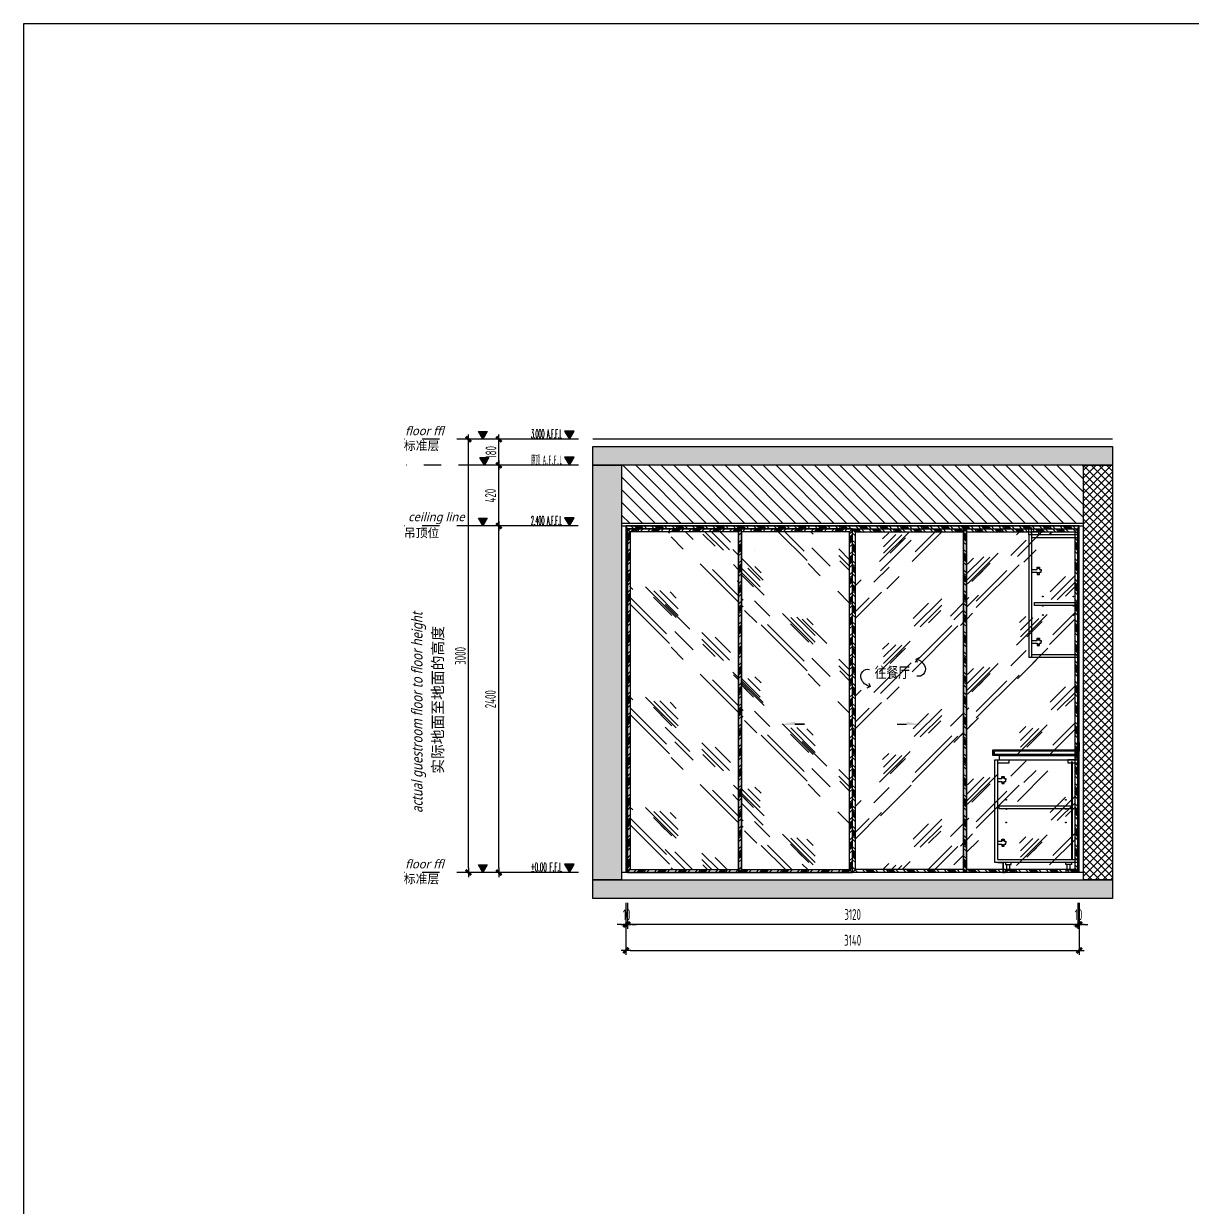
# Model space of a CAD drawing. Header units: inches. Extents: x 96003 to 270950, y -80202 to 65998.
# Drawn here: x 159542 to 167637, y 40307 to 48504 of the extents above; entities that cross this region are included whole.
import ezdxf
from ezdxf.enums import TextEntityAlignment as Align

# ---------------------------------------------------------------- set-up
doc = ezdxf.new("R2010")
doc.units = ezdxf.units.IN
doc.header["$LTSCALE"] = 10
doc.header["$MEASUREMENT"] = 0
doc.linetypes.add('DASH', pattern=[0.35, 0.25, -0.1])
doc.linetypes.add('M-CENTER', pattern=[1.8, 1.2, -0.2, 0.2, -0.2])
for name, color, linetype in [('01', 200, 'Continuous'), ('05', 12, 'Continuous'), ('C-顶面灯具、灯带', 22, 'Continuous'), ('ED-文字说明', 50, 'Continuous'), ('ED-造型尺寸', 44, 'Continuous'), ('EL-12', 12, 'Continuous'), ('EL-136', 136, 'Continuous'), ('EL-DIM', 50, 'Continuous'), ('EL-TEXT', 50, 'Continuous'), ('EL-天花轮廓线', 100, 'Continuous'), ('FC-地面造型', 136, 'Continuous'), ('FF-FINISH【完成面】', 20, 'Continuous'), ('SBEI', 1, 'Continuous'), ('W-尺寸标注', 44, 'Continuous')]:
    doc.layers.add(name, color=color, linetype=linetype)
doc.layers.add('F-2', color=145, linetype='Continuous', lineweight=0)
doc.styles.add('-宋体', font='')
doc.styles.add('CCD_DIM', font='archs.shx', dxfattribs={"width": 0.7})
doc.styles.add('hz', font='simplex', dxfattribs={"width": 0.7, "bigfont": 'hztxt'})
doc.styles.add('LUCIDIA', font='')
doc.styles.add('RomanS', font='romans.shx', dxfattribs={"width": 0.9})
doc.styles.add('st', font='')
doc.styles.add('宋体', font='', dxfattribs={"height": 60})
doc.styles.get('-宋体').set_extended_font_data('SimSun')
doc.styles.get('LUCIDIA').set_extended_font_data('Lucida Sans', italic=True)
doc.styles.get('st').set_extended_font_data('SimSun')
doc.styles.get('宋体').set_extended_font_data('SimSun')
doc.dimstyles.new('1.30', dxfattribs={"dimscale": 30, "dimtxt": 2.5, "dimasz": 1, "dimexe": 1, "dimexo": 1.5, "dimgap": 1, "dimtad": 1, "dimdec": 0, "dimrnd": 5, "dimdsep": 46, "dimtxsty": 'CCD_DIM', "dimblk": 'CCD_Dimension_Tick', "dimcen": 1, "dimclrd": 44, "dimclre": 44, "dimclrt": 2, "dimadec": 0, "dimazin": 2, "dimtfac": 1, "dimtdec": 0, "dimtix": 1, "dimtmove": 2, "dimatfit": 3, "dimldrblk": 'CCD_Dimension_Tick', "dimfxl": 5, "dimfxlon": 1, "dimtolj": 1, "dimarcsym": 0})
doc.dimstyles.new('Matrix_30内', dxfattribs={"dimscale": 30, "dimtxt": 2.5, "dimasz": 1, "dimexe": 2, "dimexo": 1.5, "dimgap": 0.6, "dimtad": 1, "dimdec": 0, "dimrnd": 1, "dimzin": 12, "dimdsep": 46, "dimtxsty": 'CCD_DIM', "dimblk": 'CCD_Dimension_Tick', "dimcen": 0.125, "dimclrd": 44, "dimclre": 44, "dimclrt": 50, "dimadec": 0, "dimazin": 0, "dimtfac": 1, "dimtdec": 0, "dimtix": 1, "dimtmove": 2, "dimatfit": 3, "dimldrblk": 'CCD_Leader_Dot', "dimfxl": 5, "dimfxlon": 1, "dimtvp": 1, "dimtolj": 1, "dimtzin": 0, "dimarcsym": 0})

# ---------------------------------------------------------------- blocks, each defined once
blk = doc.blocks.new('A$C544E7AC8')
at = {"layer": 'EL-12', "linetype": 'DASH', "ltscale": 400}
for p, q in [((-350, 2360, 0), (-350, 2410)), ((-330, 2360, 0), (-330, 2410)), ((-350, 2360, 0), (-350, 1509)), ((-350, 2360, 0), (0, 2360, 0)), ((-330, 2360, 0), (-330, 1509)), ((-330, 2340, 0), (0, 2340, 0)), ((0, 1509), (0, 2360, 0)), ((-292.8, 2119.2), (-292.8, 2134.7)), ((-292.8, 2134.7), (-275.3, 2134.7)), ((-275.3, 2134.7), (-275.3, 2119.2)), ((-330, 2119.2), (-292.8, 2119.2)), ((-330, 2100.2), (-292.8, 2100.2)), ((-292.8, 2100.2), (-292.8, 2084.7)), ((-292.8, 2084.7), (-275.3, 2084.7)), ((-286.2, 2095.8), (-280.9, 2094.4)), ((-275.3, 2119.2), (-264.8, 2119.2)), ((-275.3, 2084.7), (-275.3, 2100.2)), ((-275.3, 2100.2), (-264.8, 2100.2)), ((-264.8, 2119.2), (-264.8, 2109.7)), ((-264.8, 2100.2), (-264.8, 2109.7)), ((-310, 1869.5), (-310, 1889.5)), ((-310, 1889.5), (0, 1889.5)), ((0, 1869.5), (-310, 1869.5)), ((-292.8, 1626.5), (-292.8, 1642)), ((-292.8, 1642), (-275.3, 1642)), ((-275.3, 1642), (-275.3, 1626.5)), ((-330, 1626.5), (-292.8, 1626.5)), ((-330, 1607.5), (-292.8, 1607.5)), ((-292.8, 1607.5), (-292.8, 1592)), ((-292.8, 1592), (-275.3, 1592)), ((-286.2, 1630.9), (-280.9, 1632.2)), ((-275.3, 1626.5), (-264.8, 1626.5)), ((-275.3, 1592), (-275.3, 1607.5)), ((-275.3, 1607.5), (-264.8, 1607.5)), ((-264.8, 1626.5), (-264.8, 1617)), ((-264.8, 1607.5), (-264.8, 1617)), ((0, 1509), (-350, 1509)), ((-330, 1529), (0, 1529)), ((-600, 870, 0), (-600, 830, 0)), ((-555, 830, 0), (-12, 830, 0)), ((-555, 830, 0), (-555, 800, 0)), ((-12, 860, 0), (-12, 830, 0)), ((-590, 800, 0), (-590, 800, 0)), ((-590, 800, 0), (-590, 800, 0)), ((-585, 90, 0), (-585, 800, 0)), ((-585, 800, 0), (-565, 800, 0)), ((-585, 800, 0), (-565, 800, 0)), ((-585, 800, 0), (-585, 800, 0)), ((-585, 90, 0), (-585, 800, 0)), ((-565, 110, 0), (-565, 800, 0)), ((-565, 800, 0), (0, 800, 0)), ((-565, 780, 0), (-485, 780, 0)), ((-485, 780, 0), (-485, 800, 0)), ((-80, 800, 0), (-80, 780, 0)), ((-80, 780, 0), (0, 780, 0)), ((-53, 786, 0), (-53, 110, 0)), ((-50, 786, 0), (-53, 786, 0)), ((-50, 786, 0), (-50, 110, 0)), ((0, 780, 0), (0, 800, 0)), ((-565, 670, 0), (-537.7, 670, 0)), ((-537.7, 670, 0), (-537.7, 685.5, 0)), ((-537.7, 685.5, 0), (-520.2, 685.5, 0)), ((-531.2, 674.4, 0), (-525.9, 675.7, 0)), ((-520.2, 685.5, 0), (-520.2, 670, 0)), ((-520.2, 670, 0), (-509.7, 670, 0)), ((-509.7, 670, 0), (-509.7, 660.5, 0)), ((-509.7, 651, 0), (-509.7, 660.5, 0)), ((-565, 651, 0), (-537.7, 651, 0)), ((-537.7, 651, 0), (-537.7, 635.5, 0)), ((-537.7, 635.5, 0), (-520.2, 635.5, 0)), ((-520.2, 635.5, 0), (-520.2, 651, 0)), ((-520.2, 651, 0), (-509.7, 651, 0)), ((-555, 482, 0), (-53, 482, 0)), ((-555, 462, 0), (-555, 482, 0)), ((-555, 462, 0), (-53, 462, 0)), ((-537.7, 236, 0), (-537.7, 251.5, 0)), ((-537.7, 251.5, 0), (-520.2, 251.5, 0)), ((-520.2, 251.5, 0), (-520.2, 236, 0)), ((-565, 236, 0), (-537.7, 236, 0)), ((-565, 217, 0), (-537.7, 217, 0)), ((-537.7, 217, 0), (-537.7, 201.5, 0)), ((-537.7, 201.5, 0), (-520.2, 201.5, 0)), ((-531.2, 240.4, 0), (-525.9, 241.7, 0)), ((-520.2, 236, 0), (-509.7, 236, 0)), ((-520.2, 201.5, 0), (-520.2, 217, 0)), ((-520.2, 217, 0), (-509.7, 217, 0)), ((-509.7, 236, 0), (-509.7, 226.5, 0)), ((-509.7, 217, 0), (-509.7, 226.5, 0)), ((0, 90, 0), (-585, 90, 0)), ((-565, 110, 0), (0, 110, 0)), ((-565, 90, 0), (-535, 90, 0)), ((-530, 90, 0), (-530, 20, 0)), ((-526, 90, 0), (-530, 90, 0)), ((-530, 90, 0), (-530, 90, 0)), ((-526, 22, 0), (-526, 90, 0)), ((-511, 90, 0), (-511, 75, 0)), ((-471, 75, 0), (-471, 90, 0)), ((-94, 75, 0), (-94, 90, 0)), ((-54, 90, 0), (-54, 75, 0)), ((-530, 20, 0), (-518, 20, 0)), ((-518, 22, 0), (-526, 22, 0)), ((-518, 20, 0), (-518, 22, 0)), ((-511, 75, 0), (-471, 75, 0)), ((-511, 20, 0), (-511, 35, 0)), ((-511, 35, 0), (-471, 35, 0)), ((-501, 35, 0), (-501, 75, 0)), ((-481, 35, 0), (-481, 75, 0)), ((-471, 35, 0), (-471, 20, 0)), ((-54, 75, 0), (-94, 75, 0)), ((-54, 35, 0), (-94, 35, 0)), ((-94, 35, 0), (-94, 20, 0)), ((-84, 35, 0), (-84, 75, 0)), ((-64, 35, 0), (-64, 75, 0)), ((-54, 20, 0), (-54, 35, 0))]:
    blk.add_line(p, q, dxfattribs=at)
blk.add_lwpolyline([(-330, 2360), (-280, 2360), (-280, 2380), (-330, 2380)], close=True, dxfattribs=at)
at = {"layer": 'EL-12', "linetype": 'DASH', "ltscale": 400, "elevation": 0}
for points in [[(0, 920), (0, 860), (-588, 860)], [(-12, 870), (-12, 920), (0, 920)], [(-600, 830), (-600, 870)], [(-600, 870), (-12, 870)], [(-555, 830), (-600, 830)], [(-588, 838), (-588, 860)], [(-12, 838), (-588, 838)], [(-555, 838), (-555, 830)]]:
    blk.add_lwpolyline(points, dxfattribs=at)
for points in [[(-25.8, 800), (-12, 800), (-12, 830), (-25.8, 830)], [(-80, 800), (0, 800), (0, 800), (-80, 800)]]:
    blk.add_lwpolyline(points, close=True, dxfattribs=at)
at = {"layer": 'EL-12', "linetype": 'DASH', "ltscale": 400}
for centre in [(-283.8, 2127.2), (-283.8, 2095.2), (-252, 1931), (-252, 1931), (-40, 1931), (-40, 1931), (-252, 1867), (-252, 1803), (-40, 1867), (-40, 1803), (-283.8, 1631.5), (-283.8, 1599.5), (-528.7, 675, 0), (-528.7, 643, 0), (-506, 523.5, 0), (-506, 523.5, 0), (-93, 523.5, 0), (-93, 523.5, 0), (-506, 459.5, 0), (-93, 459.5, 0), (-506, 365.5, 0), (-93, 365.5, 0), (-528.7, 241, 0), (-528.7, 209, 0)]:
    blk.add_circle(centre, 2.5, dxfattribs=at)
blk = doc.blocks.new('CCD_Dimension_Tick')
at = {"color": 0, "linetype": 'ByBlock'}
for p, q in [((-1.09, 0), (0, 0)), ((0, 0), (1.09, 0))]:
    blk.add_line(p, q, dxfattribs=at)
at = {"color": 0, "linetype": 'Continuous', "const_width": 0.608}
blk.add_lwpolyline([(-0.61, -0.61), (0.61, 0.61)], dxfattribs=at)
blk = doc.blocks.new('*D155')
at = {"layer": 'Defpoints', "color": 0, "linetype": 'ByBlock', "transparency": 16777216}
for p in [(163724.3, 42416.3), (166844.3, 42416.3, 0), (163724.3, 42266.3)]:
    blk.add_point(p, dxfattribs=at)
at = {"layer": 'FC-地面造型', "color": 44, "lineweight": -2, "transparency": 16777216}
for p, q in [((163724.3, 42371.3), (163724.3, 42236.3)), ((166844.3, 42371.3), (166844.3, 42236.3)), ((166814.3, 42266.3), (163754.3, 42266.3))]:
    blk.add_line(p, q, dxfattribs=at)
at = {"layer": 'FC-地面造型', "color": 44, "linetype": 'ByBlock', "lineweight": -2, "transparency": 16777216, "xscale": 30, "yscale": 30, "zscale": 30, "rotation": 180}
blk.add_blockref('CCD_Dimension_Tick', (163724.3, 42266.3), dxfattribs=at)
at = {"layer": 'FC-地面造型', "color": 44, "linetype": 'ByBlock', "lineweight": -2, "transparency": 16777216, "xscale": 30, "yscale": 30, "zscale": 30}
blk.add_blockref('CCD_Dimension_Tick', (166844.3, 42266.3), dxfattribs=at)
at = {"layer": 'FC-地面造型', "color": 2, "linetype": 'ByBlock', "transparency": 16777216, "insert": (165284.3, 42335.4), "char_height": 75, "attachment_point": 5, "style": 'CCD_DIM'}
blk.add_mtext('\\A1;3120', dxfattribs=at)
blk = doc.blocks.new('*D157')
at = {"layer": 'Defpoints', "color": 0, "linetype": 'ByBlock', "transparency": 16777216}
for p in [(163714.3, 42626.3, 0), (166854.3, 42651), (166854.3, 42086.3)]:
    blk.add_point(p, dxfattribs=at)
at = {"layer": 'FC-地面造型', "color": 44, "lineweight": -2, "transparency": 16777216}
for p, q in [((163714.3, 42236.3), (163714.3, 42056.3)), ((166854.3, 42236.3), (166854.3, 42056.3)), ((163744.3, 42086.3), (166824.3, 42086.3))]:
    blk.add_line(p, q, dxfattribs=at)
at = {"layer": 'FC-地面造型', "color": 44, "linetype": 'ByBlock', "lineweight": -2, "transparency": 16777216, "xscale": 30, "yscale": 30, "zscale": 30, "rotation": 180}
blk.add_blockref('CCD_Dimension_Tick', (163714.3, 42086.3), dxfattribs=at)
at = {"layer": 'FC-地面造型', "color": 44, "linetype": 'ByBlock', "lineweight": -2, "transparency": 16777216, "xscale": 30, "yscale": 30, "zscale": 30}
blk.add_blockref('CCD_Dimension_Tick', (166854.3, 42086.3), dxfattribs=at)
at = {"layer": 'FC-地面造型', "color": 2, "linetype": 'ByBlock', "transparency": 16777216, "insert": (165284.3, 42156.9), "char_height": 75, "attachment_point": 5, "style": 'CCD_DIM'}
blk.add_mtext('\\A1;3140', dxfattribs=at)
blk = doc.blocks.new('*D156')
at = {"layer": 'Defpoints', "color": 0, "linetype": 'ByBlock', "transparency": 16777216}
for p in [(163714.3, 42688, 0), (163724.3, 42677, 0), (163714.3, 42266.3)]:
    blk.add_point(p, dxfattribs=at)
at = {"layer": 'FC-地面造型', "color": 44, "lineweight": -2, "transparency": 16777216}
for p, q in [((163714.3, 42416.3), (163714.3, 42236.3)), ((163724.3, 42416.3), (163724.3, 42236.3)), ((163684.3, 42266.3), (163654.3, 42266.3)), ((163724.3, 42266.3), (163714.3, 42266.3)), ((163754.3, 42266.3), (163784.3, 42266.3))]:
    blk.add_line(p, q, dxfattribs=at)
at = {"layer": 'FC-地面造型', "color": 44, "linetype": 'ByBlock', "lineweight": -2, "transparency": 16777216, "xscale": 30, "yscale": 30, "zscale": 30}
blk.add_blockref('CCD_Dimension_Tick', (163714.3, 42266.3), dxfattribs=at)
at = {"layer": 'FC-地面造型', "color": 44, "linetype": 'ByBlock', "lineweight": -2, "transparency": 16777216, "xscale": 30, "yscale": 30, "zscale": 30, "rotation": 180}
blk.add_blockref('CCD_Dimension_Tick', (163724.3, 42266.3), dxfattribs=at)
at = {"layer": 'FC-地面造型', "color": 2, "linetype": 'ByBlock', "transparency": 16777216, "insert": (163719.3, 42333.8), "char_height": 75, "attachment_point": 5, "style": 'CCD_DIM'}
blk.add_mtext('\\A1;10', dxfattribs=at)
blk = doc.blocks.new('*U149')
h = blk.add_hatch()
h.set_pattern_fill('ANSI37', color=250, scale=300, angle=-90)
h.set_pattern_definition([(315, (222532.67, 70619.302), (26.516504, 26.516504), []), (45, (222532.67, 70619.302), (-26.516504, 26.516504), [])])
h.paths.add_polyline_path([(144521, -74484.5), (144521, -74684.5), (147391.2, -74684.5), (147391.2, -74484.5)])
at = {"color": 5, "elevation": 0}
blk.add_lwpolyline([(144521, -74484.5), (144521, -74684.5), (147391.2, -74684.5), (147391.2, -74484.5)], close=True, dxfattribs=at)
blk = doc.blocks.new('*D386')
at = {"layer": 'Defpoints', "color": 0, "linetype": 'ByBlock', "transparency": 16777216}
for p in [(162834.2, 45626.3), (163014.2, 45626.3), (162984.2, 45446.3)]:
    blk.add_point(p, dxfattribs=at)
at = {"layer": 'EL-天花轮廓线', "color": 44, "lineweight": -2, "transparency": 16777216}
for p, q in [((162969.2, 45626.3), (162774.2, 45626.3)), ((162834.2, 45476.3), (162834.2, 45596.3)), ((162939.2, 45446.3), (162774.2, 45446.3))]:
    blk.add_line(p, q, dxfattribs=at)
at = {"layer": 'EL-天花轮廓线', "color": 44, "linetype": 'ByBlock', "lineweight": -2, "transparency": 16777216, "xscale": 30, "yscale": 30, "zscale": 30}
for p, rotation in [((162834.2, 45626.3), 90), ((162834.2, 45446.3), 270)]:
    blk.add_blockref('CCD_Dimension_Tick', p, dxfattribs=dict(at, rotation=rotation))
at = {"layer": 'EL-天花轮廓线', "color": 50, "linetype": 'ByBlock', "transparency": 16777216, "insert": (162778.7, 45536.3), "char_height": 75, "attachment_point": 5, "rotation": 90, "style": 'CCD_DIM'}
blk.add_mtext('\\A1;180', dxfattribs=at)
blk = doc.blocks.new('CCD_Leader_Dot')
at = {"color": 0, "linetype": 'ByBlock'}
blk.add_line((-5, 0), (-10, 0), dxfattribs=at)
at = {"color": 0, "linetype": 'ByBlock', "const_width": 5}
blk.add_lwpolyline([(-2.5, 0, 1), (2.5, 0, 1)], format="xyb", close=True, dxfattribs=at)
blk = doc.blocks.new('*D387')
at = {"layer": 'Defpoints', "color": 0, "linetype": 'ByBlock', "transparency": 16777216}
for p in [(162622.8, 45626.3), (163014.2, 45626.3), (163014.2, 42626.3)]:
    blk.add_point(p, dxfattribs=at)
at = {"layer": 'EL-天花轮廓线', "color": 44, "lineweight": -2, "transparency": 16777216}
for p, q in [((162772.8, 45626.3), (162562.8, 45626.3)), ((162622.8, 42656.3), (162622.8, 45596.3)), ((162772.8, 42626.3), (162562.8, 42626.3))]:
    blk.add_line(p, q, dxfattribs=at)
at = {"layer": 'EL-天花轮廓线', "color": 44, "linetype": 'ByBlock', "lineweight": -2, "transparency": 16777216, "xscale": 30, "yscale": 30, "zscale": 30}
for p, rotation in [((162622.8, 45626.3), 90), ((162622.8, 42626.3), 270)]:
    blk.add_blockref('CCD_Dimension_Tick', p, dxfattribs=dict(at, rotation=rotation))
at = {"layer": 'EL-天花轮廓线', "color": 50, "linetype": 'ByBlock', "transparency": 16777216, "insert": (162567.3, 44126.3), "char_height": 75, "attachment_point": 5, "rotation": 90, "style": 'CCD_DIM'}
blk.add_mtext('\\A1;3000', dxfattribs=at)
blk = doc.blocks.new('ELEVATION')
blk.add_hatch(color=256).paths.add_polyline_path([(4.17, 2.47), (2.7, 0), (1.23, 2.47)])
blk.add_line((0, 0), (14.67, 0))
blk.add_lwpolyline([(4.17, 2.47), (2.7, 0), (1.23, 2.47)], close=True)
at = {"style": 'hz', "width": 0.444477}
blk.add_attdef('ELEV', text='', height=2.5, dxfattribs=at).set_placement((4.89, 0.32), (14.26, 0.32), align=Align.FIT)
blk = doc.blocks.new('A$C2E6F40A5')
blk.add_hatch(color=256).paths.add_polyline_path([(40, 69), (-40, 69), (0, 0)])
at = {"color": 0}
blk.add_lwpolyline([(40, 69), (-40, 69), (0, 0), (40, 69)], dxfattribs=at)
blk = doc.blocks.new('20150428.1023048')
at = {"layer": 'ED-造型尺寸', "color": 250, "linetype": 'M-CENTER', "ltscale": 2}
blk.add_line((21.19, 0, 0), (-14.89, 0, 0), dxfattribs=at)
at = {"layer": 'ED-造型尺寸', "xscale": -0.0256, "yscale": 0.0256, "zscale": 0.0256}
blk.add_blockref('A$C2E6F40A5', (3.19, 0, 0), dxfattribs=at)
blk = doc.blocks.new('*D388')
at = {"layer": 'Defpoints', "color": 0, "linetype": 'ByBlock', "transparency": 16777216}
for p in [(162834.2, 45446.3), (163684.3, 45446.3), (162984.2, 45026.1, 0)]:
    blk.add_point(p, dxfattribs=at)
at = {"layer": 'EL-天花轮廓线', "color": 44, "lineweight": -2, "transparency": 16777216}
for p, q in [((162984.2, 45446.3), (162774.2, 45446.3)), ((162834.2, 45056.1), (162834.2, 45416.3)), ((162939.2, 45026.1), (162774.2, 45026.1))]:
    blk.add_line(p, q, dxfattribs=at)
at = {"layer": 'EL-天花轮廓线', "color": 44, "linetype": 'ByBlock', "lineweight": -2, "transparency": 16777216, "xscale": 30, "yscale": 30, "zscale": 30}
for p, rotation in [((162834.2, 45446.3), 90), ((162834.2, 45026.1), 270)]:
    blk.add_blockref('CCD_Dimension_Tick', p, dxfattribs=dict(at, rotation=rotation))
at = {"layer": 'EL-天花轮廓线', "color": 50, "linetype": 'ByBlock', "transparency": 16777216, "insert": (162775.5, 45236.2), "char_height": 75, "attachment_point": 5, "rotation": 90, "style": 'CCD_DIM'}
blk.add_mtext('\\A1;420', dxfattribs=at)
blk = doc.blocks.new('*D389')
at = {"layer": 'Defpoints', "color": 0, "linetype": 'ByBlock', "transparency": 16777216}
for p in [(162834.2, 45026.1), (162984.2, 45026.1, 0), (163046.2, 42626.3)]:
    blk.add_point(p, dxfattribs=at)
at = {"layer": 'EL-天花轮廓线', "color": 44, "lineweight": -2, "transparency": 16777216}
for p, q in [((162939.2, 45026.1), (162774.2, 45026.1)), ((162834.2, 42656.3), (162834.2, 44996.1)), ((162984.2, 42626.3), (162774.2, 42626.3))]:
    blk.add_line(p, q, dxfattribs=at)
at = {"layer": 'EL-天花轮廓线', "color": 44, "linetype": 'ByBlock', "lineweight": -2, "transparency": 16777216, "xscale": 30, "yscale": 30, "zscale": 30}
for p, rotation in [((162834.2, 45026.1), 90), ((162834.2, 42626.3), 270)]:
    blk.add_blockref('CCD_Dimension_Tick', p, dxfattribs=dict(at, rotation=rotation))
at = {"layer": 'EL-天花轮廓线', "color": 50, "linetype": 'ByBlock', "transparency": 16777216, "insert": (162775.5, 43826.2), "char_height": 75, "attachment_point": 5, "rotation": 90, "style": 'CCD_DIM'}
blk.add_mtext('\\A1;2400', dxfattribs=at)
blk = doc.blocks.new('20150429.21331355')
at = {"layer": 'EL-136'}
blk.add_lwpolyline([(-7.7, 3.5, 0.259212), (33.7, 40.4, 0.59908), (-4.9, 82.2)], format="xyb", dxfattribs=at)
blk.add_lwpolyline([(-1, 18.9), (-7.7, 3.5), (7.7, -3.5)], dxfattribs=at)
blk = doc.blocks.new('20150429.21331502')
at = {"layer": 'EL-136'}
blk.add_lwpolyline([(32.4, 20.5, 0.259212), (-8.9, -16.3, 0.59908), (29.6, -58.2)], format="xyb", dxfattribs=at)
blk.add_lwpolyline([(25.7, 5.1), (32.4, 20.5), (17.1, 27.5)], dxfattribs=at)
blk = doc.blocks.new('tyryrtut')
at = {"layer": 'FC-地面造型', "linetype": 'ByBlock'}
h = blk.add_hatch(dxfattribs=at)
h.set_pattern_fill('CYL,_O', color=250, scale=100, pattern_type=2)
h.set_pattern_definition([(135, (429550.36, -208358.05), (-70.710678, -70.710678), []), (135, (429548.94, -208359.46), (-70.710678, -70.710678), []), (135, (429546.11, -208362.29), (-70.710678, -70.710678), []), (135, (429540.46, -208367.95), (-70.710678, -70.710678), []), (135, (429529.14, -208379.26), (-70.710678, -70.710678), []), (135, (429503.69, -208404.72), (-70.710678, -70.710678), []), (135, (429492.37, -208416.03), (-70.710678, -70.710678), []), (135, (429486.72, -208421.69), (-70.710678, -70.710678), []), (135, (429483.89, -208424.52), (-70.710678, -70.710678), []), (135, (429482.48, -208425.93), (-70.710678, -70.710678), [])])
h.paths.add_polyline_path([(130729.1, -105848.7), (131518.6, -105848.7), (131518.6, -108228.7), (130729.1, -108228.7)])
h.paths.add_polyline_path([(130749.1, -105868.7), (131498.6, -105868.7), (131498.6, -108208.7), (130749.1, -108208.7)], flags=16)
h = blk.add_hatch(dxfattribs=at)
h.set_pattern_fill('玻璃2', color=250, scale=50)
h.set_pattern_definition([(45, (60, 30), (4e-14, 763.6753), [300, -180, 300, -180, 120, -261.6408]), (45, (45, 45), (4e-14, 763.6753), [240, -300, 180, -180, 210, -231.6408]), (45, (45, 90), (4e-14, 763.6753), [180, -360, 120, -180, 270, -231.6408]), (45, (90, 45), (4e-14, 763.6753), [180, -360, 150, -651.6408]), (45, (135, 90), (4e-14, 763.6753), [90, -450, 60, -741.6408]), (45, (60, 165), (4e-14, 763.6753), [60, -450, 60, -240, 150, -381.6408]), (45, (330, 120), (4e-14, 763.6753), [300, -450, 360, -237.6408]), (45, (330, 75), (4e-14, 763.6753), [420, -300, 450, -177.6408]), (45, (405, 135), (-9e-14, -848.5281), [300, -420, 240, -381.6408]), (45, (360, 225), (4e-14, 763.6753), [150, -600, 180, -411.6408]), (45, (450, 180), (4e-14, 763.6753), [120, -600, 120, -501.6408])])
h.paths.add_polyline_path([(130749.1, -108208.7), (131503.6, -108208.7), (131503.6, -105868.7), (130749.1, -105868.7)])
at = {"color": 138, "linetype": 'ByBlock'}
for p, q in [((130749.1, -105868.7), (130729.1, -105848.7)), ((131498.6, -105868.7), (131518.6, -105848.7)), ((130749.1, -108208.7), (130729.1, -108228.7)), ((131498.6, -108208.7, 0), (131518.6, -108228.7, 0))]:
    blk.add_line(p, q, dxfattribs=at)
at = {"layer": 'FC-地面造型', "color": 136, "linetype": 'ByBlock'}
for points in [[(130729.1, -105848.7), (131518.6, -105848.7), (131518.6, -108228.7), (130729.1, -108228.7)], [(130749.1, -105868.7), (131498.6, -105868.7), (131498.6, -108208.7), (130749.1, -108208.7)]]:
    blk.add_lwpolyline(points, close=True, dxfattribs=at)
blk = doc.blocks.new('AUDIT_I_130516102400-0')
blk.add_hatch(color=0).paths.add_polyline_path([(-146.5, -2.9), (-259.3, -2.9), (-259.3, 20.3)])
blk = doc.blocks.new('A$C33884F41')
at = {"color": 0}
blk.add_line((66.8, 0), (0, 0), dxfattribs=at)
blk.add_solid([(0, 0), (66.8, 0), (0, -6.5), (66.8, -6.5)], dxfattribs=at)
at = {"color": 0, "xscale": -1, "rotation": 359.9999836849192}
blk.add_blockref('AUDIT_I_130516102400-0', (-259.3, -3.6), dxfattribs=at)
blk = doc.blocks.new('ew33')
at = {"layer": 'F-2', "linetype": 'ByBlock'}
h = blk.add_hatch(dxfattribs=at)
h.set_pattern_fill('CYL', color=250, scale=100, pattern_type=2)
h.set_pattern_definition([(135, (335312.16, -92836.64), (-70.71068, -70.71068), []), (135, (335310.74, -92838.05), (-70.71068, -70.71068), []), (135, (335307.91, -92840.88), (-70.71068, -70.71068), []), (135, (335302.26, -92846.54), (-70.71068, -70.71068), []), (135, (335290.94, -92857.85), (-70.71068, -70.71068), []), (135, (335265.49, -92883.31), (-70.71068, -70.71068), []), (135, (335254.17, -92894.62), (-70.71068, -70.71068), []), (135, (335248.52, -92900.28), (-70.71068, -70.71068), []), (135, (335245.69, -92903.11), (-70.71068, -70.71068), []), (135, (335244.27, -92904.52), (-70.71068, -70.71068), [])])
h.paths.add_polyline_path([(163706.1, 48437.6), (166844.3, 48437.6), (166844.3, 46037.6), (166834.3, 46037.6), (166834.3, 48417.6), (165286.1, 48417.6), (163716.1, 48417.6), (163716.1, 46037.7), (163706.1, 46037.6), (163706.1, 46087.6)])
at = {"layer": 'FC-地面造型', "color": 30, "linetype": 'ByBlock'}
for p, q in [((163716.1, 48417.6, 0), (163706.1, 48437.6, 0)), ((166834.3, 48417.6), (166844.3, 48437.6))]:
    blk.add_line(p, q, dxfattribs=at)
at = {"layer": 'FC-地面造型', "color": 30, "linetype": 'ByBlock', "elevation": 0}
for points in [[(166844.3, 46037.6), (166844.3, 48437.6), (163706.1, 48437.6), (163706.1, 46037.6)], [(163716.1, 46037.7), (163716.1, 48417.6), (166834.3, 48417.6), (166834.3, 46037.6)]]:
    blk.add_lwpolyline(points, dxfattribs=at)
at = {"layer": 'FF-FINISH【完成面】', "linetype": 'ByBlock'}
for p in [(164480.6, 48056, 0), (166049.7, 48056, 0)]:
    blk.add_point(p, dxfattribs=at)
at = {"layer": '05', "linetype": 'DASH'}
blk.add_blockref('A$C33884F41', (164876.2, 47065.3, 0), dxfattribs=at)
at = {"layer": '05', "linetype": 'DASH', "xscale": -1}
blk.add_blockref('A$C33884F41', (165650.2, 47065.3, 0), dxfattribs=at)
at = {"layer": 'FC-地面造型', "color": 8, "linetype": 'ByBlock', "xscale": -1}
for p in [(295234.7, 154266.3, 0), (296004.3, 154266.3, 0)]:
    blk.add_blockref('tyryrtut', p, dxfattribs=at)
at = {"layer": 'FC-地面造型', "color": 8, "linetype": 'ByBlock'}
for p in [(34546.1, 154266.3, 0), (35315.6, 154266.3, 0)]:
    blk.add_blockref('tyryrtut', p, dxfattribs=at)
blk = doc.blocks.new('*D773')
at = {"layer": 'Defpoints', "color": 0, "linetype": 'ByBlock', "transparency": 16777216}
for p in [(166844.3, 42772, 0), (166854.3, 42772, 0), (166854.3, 42266.3)]:
    blk.add_point(p, dxfattribs=at)
at = {"layer": 'FC-地面造型', "color": 44, "lineweight": -2, "transparency": 16777216}
for p, q in [((166844.3, 42416.3), (166844.3, 42236.3)), ((166854.3, 42416.3), (166854.3, 42236.3)), ((166814.3, 42266.3), (166784.3, 42266.3)), ((166844.3, 42266.3), (166854.3, 42266.3)), ((166884.3, 42266.3), (166914.3, 42266.3))]:
    blk.add_line(p, q, dxfattribs=at)
at = {"layer": 'FC-地面造型', "color": 44, "linetype": 'ByBlock', "lineweight": -2, "transparency": 16777216, "xscale": 30, "yscale": 30, "zscale": 30}
blk.add_blockref('CCD_Dimension_Tick', (166844.3, 42266.3), dxfattribs=at)
at = {"layer": 'FC-地面造型', "color": 44, "linetype": 'ByBlock', "lineweight": -2, "transparency": 16777216, "xscale": 30, "yscale": 30, "zscale": 30, "rotation": 180}
blk.add_blockref('CCD_Dimension_Tick', (166854.3, 42266.3), dxfattribs=at)
at = {"layer": 'FC-地面造型', "color": 2, "linetype": 'ByBlock', "transparency": 16777216, "insert": (166849.3, 42333.8), "char_height": 75, "attachment_point": 5, "style": 'CCD_DIM'}
blk.add_mtext('\\A1;10', dxfattribs=at)

msp = doc.modelspace()

# ---------------------------------------------------------------- hatches: boundary and pattern name
h = msp.add_hatch(color=250)
h.dxf.hatch_style = 1
h.paths.add_polyline_path([(167084.3, 45576.5), (167084.3, 45446.5), (163484.3, 45446.5), (163484.3, 45576.5)])
h = msp.add_hatch(color=250)
h.dxf.hatch_style = 1
h.paths.add_polyline_path([(163684.3, 42576.3), (163484.3, 42576.3), (163484.3, 45446.5), (163684.3, 45446.5)])
h = msp.add_hatch()
h.set_pattern_fill('ANSI31', color=250, scale=500)
h.set_pattern_definition([(135, (424113.98, 150864.975), (44.194174, 44.194174), [])])
h.paths.add_polyline_path([(166884.3, 45046.3), (166884.3, 45446.5), (163684.3, 45446.5), (163684.3, 45046.3)])
h = msp.add_hatch(color=250)
h.dxf.hatch_style = 1
h.paths.add_polyline_path([(167084.3, 42576.3), (167084.3, 42446.3), (163484.3, 42446.3), (163484.3, 42576.3)])

# ---------------------------------------------------------------- linework, layer by layer
at = {"color": 5}
for p, q in [((167084.3, 45626.5), (163484.3, 45626.5)), ((166884.3, 42626.3), (163684.3, 42626.3))]:
    msp.add_line(p, q, dxfattribs=at)
at = {"layer": '01', "elevation": 0}
for points in [[(167084.3, 45576.5), (167084.3, 45446.5), (163484.3, 45446.5), (163484.3, 45576.5)], [(163684.3, 42576.3), (163484.3, 42576.3), (163484.3, 45446.5), (163684.3, 45446.5)], [(167084.3, 42576.3), (166884.3, 42576.3), (166884.3, 45446.5), (167084.3, 45446.5)], [(167084.3, 42576.3), (167084.3, 42446.3), (163484.3, 42446.3), (163484.3, 42576.3)]]:
    msp.add_lwpolyline(points, close=True, dxfattribs=at)
at = {"layer": 'FC-地面造型', "color": 20, "linetype": 'ByBlock'}
for p, q in [((163714.3, 45016.3, 0), (163714.3, 42626.3, 0)), ((166854.3, 42626.3), (166854.3, 45026.3))]:
    msp.add_line(p, q, dxfattribs=at)
at = {"layer": 'FC-地面造型', "linetype": 'ByBlock'}
msp.add_line((164602.6, 44856.3, 0), (164602.6, 44856.3, 0), dxfattribs=at)
at = {"layer": 'FC-地面造型', "color": 138, "linetype": 'ByBlock'}
msp.add_lwpolyline([(159542.1, 48504.5), (175732.4, 48504.5), (175732.4, 32110.4), (159542.1, 32110.4)], close=True, dxfattribs=at)
at = {"layer": 'SBEI', "color": 136}
msp.add_line((163684.3, 45046.3), (166884.3, 45046.3), dxfattribs=at)
at = {"layer": 'SBEI', "color": 3}
msp.add_line((163684.3, 45026.3), (166884.3, 45026.3), dxfattribs=at)

# ---------------------------------------------------------------- block references
at = {"color": 2, "xscale": -1.5, "yscale": 1.5, "zscale": 1.5}
for name, p in [('20150429.21331502', (165772.3, 44073.6, 12.2)), ('20150429.21331355', (165394.2, 43908.7, 12.2))]:
    msp.add_blockref(name, p, dxfattribs=at)
at = {"layer": 'C-顶面灯具、灯带', "color": 8, "linetype": 'ByBlock', "xscale": -1, "rotation": 270}
msp.add_blockref('*U149', (241568.8, -101944.7, 0), dxfattribs=at)
at = {"layer": 'ED-文字说明'}
ref = msp.add_blockref('ELEVATION', (163384.3, 45626.3), dxfattribs=dict(at, xscale=-23.04, yscale=23.04, zscale=23.04))
ref.add_attrib('ELEV', '3.000 A.F.F.L', dxfattribs={"layer": '0', "height": 60, "style": 'RomanS', "width": 0.357941}).set_placement((163055.8, 45633.7, 0), (163271.6, 45633.7, 0), align=Align.FIT)
ref = msp.add_blockref('ELEVATION', (163384.3, 45446.3), dxfattribs=dict(at, xscale=-23.04, yscale=23.04, zscale=23.04))
ref.add_attrib('ELEV', '原顶 A.F.F.L', dxfattribs={"layer": '0', "height": 60, "style": '-宋体', "width": 0.421459}).set_placement((163055.8, 45453.7, 0), (163271.6, 45453.7, 0), align=Align.FIT)
ref = msp.add_blockref('ELEVATION', (163384.1, 45026.1, 0), dxfattribs=dict(at, xscale=-23.04, yscale=23.04, zscale=23.04))
ref.add_attrib('ELEV', '2.400 A.F.F.L', dxfattribs={"layer": '0', "height": 60, "style": 'RomanS', "width": 0.357941}).set_placement((163055.7, 45033.5, 0), (163271.4, 45033.5, 0), align=Align.FIT)
ref = msp.add_blockref('ELEVATION', (163384.3, 42626.3), dxfattribs=dict(at, xscale=-23.04, yscale=23.04, zscale=23.04))
ref.add_attrib('ELEV', '%%p0.00 F.F.L', dxfattribs={"layer": '0', "height": 60, "style": 'RomanS', "width": 0.399606}).set_placement((163055.8, 42633.7, 0), (163271.6, 42633.7, 0), align=Align.FIT)
at = {"layer": 'ED-造型尺寸', "xscale": 30, "yscale": 30, "zscale": 30}
for p in [(162626.8, 45626.3, 0), (162637.7, 45446.3, 0), (162626.7, 45026.1, 0), (162626.7, 42626.3, 0)]:
    msp.add_blockref('20150428.1023048', p, dxfattribs=at)
at = {"layer": 'FF-FINISH【完成面】', "linetype": 'ByBlock'}
msp.add_blockref('ew33', (8.2, -3411.3), dxfattribs=at)
at = {"layer": 'W-尺寸标注'}
msp.add_blockref('A$C544E7AC8', (166854.3, 42606.3, 0), dxfattribs=at)

# ---------------------------------------------------------------- texts
at = {"layer": 'ED-文字说明'}
for s, style, p in [('ceiling line', 'LUCIDIA', (162205.5, 45058.9)), ('吊顶位', 'st', (162175.8, 44947.1))]:
    msp.add_text(s, height=60, dxfattribs=dict(at, style=style)).set_placement(p)
at = {"layer": 'ED-文字说明', "style": 'LUCIDIA', "width": 0.8}
msp.add_text('actual guestroom floor to floor height', height=75, rotation=90, dxfattribs=at).set_placement((162304.7, 43039.6))
at = {"layer": 'ED-文字说明', "style": '宋体'}
msp.add_text('实际地面至地面的高度', height=75, rotation=90, dxfattribs=at).set_placement((162448.3, 43310))
at = {"layer": 'EL-DIM', "color": 2}
for s, style, p in [('floor ffl ', 'LUCIDIA', (162184.6, 45654.6)), ('标准层', 'st', (162175.5, 45551.2)), ('floor ffl ', 'LUCIDIA', (162184.5, 42654.6)), ('标准层', 'st', (162175.3, 42551.2))]:
    msp.add_text(s, height=60, dxfattribs=dict(at, style=style)).set_placement(p)
at = {"layer": 'EL-TEXT', "color": 50, "style": 'st', "width": 0.8}
msp.add_text('往餐厅', height=75, dxfattribs=at).set_placement((165436.2, 43973.7, 12.2))

# ---------------------------------------------------------------- dimensions: what is measured, and where the dimension line sits
at = {"layer": 'EL-天花轮廓线', "color": 136, "linetype": 'ByBlock'}
for base, p1, p2, picture, middle in [((162622.8, 45626.3), (163014.2, 42626.3), (163014.2, 45626.3), '*D387', (162567.3, 44126.3)), ((162834.2, 45626.3), (162984.2, 45446.3), (163014.2, 45626.3), '*D386', (162778.7, 45536.3)), ((162834.2, 45446.3), (162984.2, 45026.1, 0), (163684.3, 45446.3), '*D388', (162775.5, 45236.2)), ((162834.2, 45026.1), (163046.2, 42626.3), (162984.2, 45026.1, 0), '*D389', (162775.5, 43826.2))]:
    dim = msp.add_linear_dim(base=base, p1=p1, p2=p2, angle=90, dimstyle='Matrix_30内', dxfattribs=at)
    dim.commit()
    dim.dimension.update_dxf_attribs({"geometry": picture, "text_midpoint": middle})
at = {"layer": 'FC-地面造型', "color": 8, "linetype": 'ByBlock'}
dim = msp.add_linear_dim(base=(166854.3, 42266.3, 0), p1=(166844.3, 42772), p2=(166854.3, 42772), dimstyle='1.30', dxfattribs=at)
dim.commit()
dim.dimension.update_dxf_attribs({"geometry": '*D773', "text_midpoint": (166849.3, 42333.8, 0)})
for base, p1, p2, picture, middle in [((163714.3, 42266.3), (163724.3, 42677, 0), (163714.3, 42688, 0), '*D156', (163719.3, 42333.8)), ((166854.3, 42086.3), (163714.3, 42626.3, 0), (166854.3, 42651), '*D157', (165284.3, 42156.9)), ((163724.3, 42266.3), (166844.3, 42416.3, 0), (163724.3, 42416.3), '*D155', (165284.3, 42335.4))]:
    dim = msp.add_linear_dim(base=base, p1=p1, p2=p2, angle=180, dimstyle='1.30', dxfattribs=at)
    dim.commit()
    dim.dimension.update_dxf_attribs({"geometry": picture, "text_midpoint": middle})

doc.saveas('drawing.dxf')
